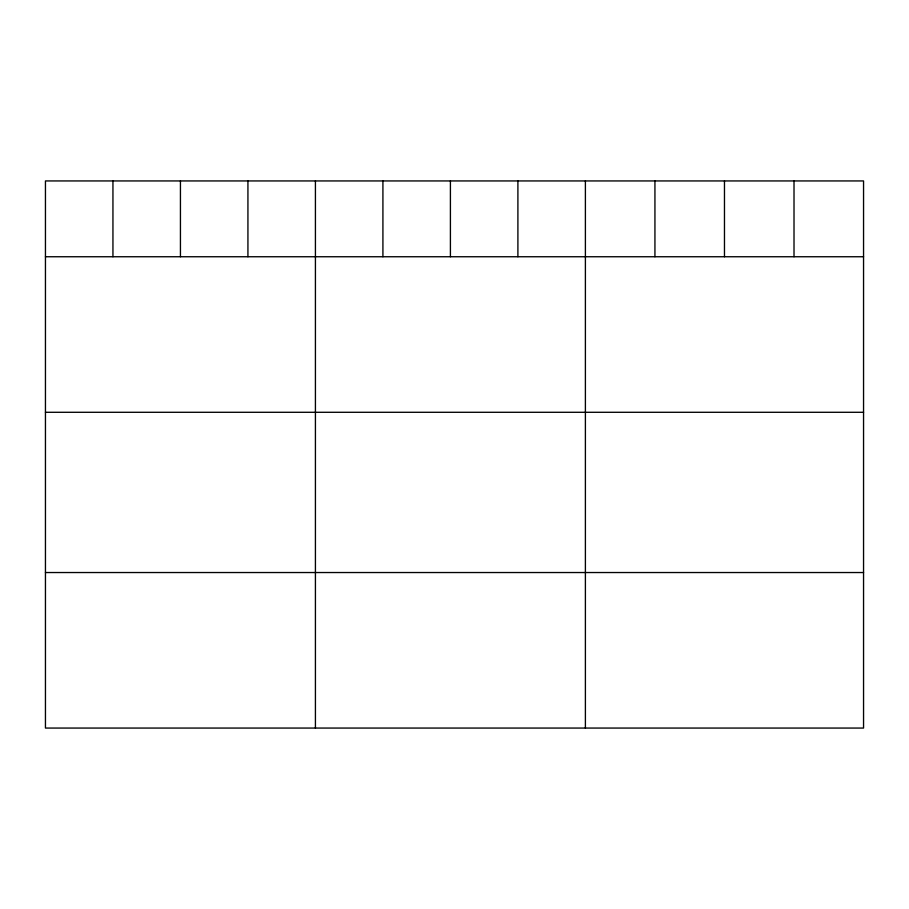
<?xml version="1.0" encoding="UTF-8"?>
<svg xmlns="http://www.w3.org/2000/svg" width="909" height="909" viewBox="0 0 909 909"><rect width="100%" height="100%" fill="white"/><g stroke="black" fill="none" stroke-linecap="round" stroke-linejoin="round"><path stroke-width="1.36" d="M863.55 256.747L863.55 728.064L45.45 728.064L45.45 180.936L863.55 180.936L863.55 256.747L45.45 256.747M45.45 412.288L863.55 412.288M45.45 572.534L863.55 572.534M794.011 180.936L794.011 256.747M724.473 180.936L724.473 256.747M654.934 180.936L654.934 256.747M585.396 180.936L585.396 728.064M517.903 180.936L517.903 256.747M450.409 180.936L450.409 256.747M382.916 180.936L382.916 256.747M315.423 180.936L315.423 728.064M247.93 180.936L247.93 256.747M180.437 180.936L180.437 256.747M112.943 180.936L112.943 256.747"/></g></svg>
